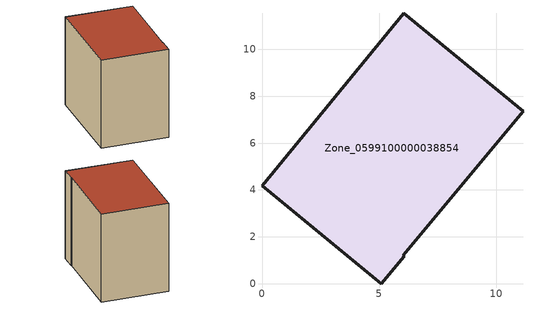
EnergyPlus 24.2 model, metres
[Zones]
Zone_0599100000038854
 floor ground (C_G): 0,4.19 6.05,11.54 11.13,7.36 6.03,1.22 6.06,1.18 5.08,0 z0
 wall outside (C_F): 6.06,1.18 6.03,1.22 11.13,7.36 6.05,11.54 0,4.19 5.08,0 6.06,1.18 z0:8.98
 roof outside (C_R): 0,4.19 5.08,0 6.06,1.18 6.03,1.22 11.13,7.36 6.05,11.54 z8.98
[BUILDING]
Pand.0599100000038854: North Axis=0; Terrain=City; Loads Convergence Tolerance Value=0.04; Temperature Convergence Tolerance Value=0.4; Solar Distribution=FullExterior; Maximum Number of Warmup Days=25; Minimum Number of Warmup Days=1
[Site:Location]
Rotterdam.The.Hague.AP_ZH_NLD Design_Conditions: Latitude=51.96; Longitude=4.45; Time Zone=1; Elevation=-4.5
[SITE:GROUNDTEMPERATURE:BUILDINGSURFACE]
18, 18, 18, 18, 18, 18, 18, 18, 18, 18, 18, 18
[MATERIAL] Thermal Absorptance=0.9; Solar Absorptance=0.7; Visible Absorptance=0.7
Name | Roughness | Thickness | Conductivity | Density | Specific Heat
G.TI.1946-1964 | MediumSmooth | 0.15 | 1 | 540 | 1210
F.TI.1946-1964 | Rough | 0.3 | 0.857143 | 1920 | 840
R.TI.1946-1964 | MediumRough | 0.2 | 0.277778 | 1500 | 1000
[CONSTRUCTION]
C_G: G.TI.1946-1964
C_F: F.TI.1946-1964
C_R: R.TI.1946-1964
[ZONE]
Zone_0599100000038854: Type=1; Multiplier=1; Ceiling Height=Autocalculate; Volume=Autocalculate; Floor Area=autocalculate; Part of Total Floor Area=Yes
[ZONEINFILTRATION:DESIGNFLOWRATE]
Infil_Zone_0599100000038854: Zone or ZoneList or Space or SpaceList=Zone_0599100000038854; Schedule=AlwaysOn; Design Flow Rate Calculation Method=Flow/Area; Flow Rate per Floor Area=0.003; Constant Term Coefficient=1; Temperature Term Coefficient=0; Velocity Term Coefficient=0; Velocity Squared Term Coefficient=0
[HVACTEMPLATE:ZONE:IDEALLOADSAIRSYSTEM]
Zone_0599100000038854: Maximum Heating Supply Air Temperature=50; Minimum Cooling Supply Air Temperature=13; Maximum Heating Supply Air Humidity Ratio=0.0156; Minimum Cooling Supply Air Humidity Ratio=0.0077; Heating Limit=NoLimit; Cooling Limit=NoLimit; Dehumidification Control Type=ConstantSensibleHeatRatio; Cooling Sensible Heat Ratio=0.7; Dehumidification Setpoint=60; Humidification Control Type=None; Humidification Setpoint=30; Outdoor Air Method=None; Outdoor Air Flow Rate per Person=0.00944; Outdoor Air Flow Rate per Zone Floor Area=0; Outdoor Air Flow Rate per Zone=0; Demand Controlled Ventilation Type=None; Outdoor Air Economizer Type=NoEconomizer; Heat Recovery Type=None; Sensible Heat Recovery Effectiveness=0.7; Latent Heat Recovery Effectiveness=0.65
[ZONECONTROL:THERMOSTAT]
ThermostatControl_Zone_0599100000038854: Zone or ZoneList=Zone_0599100000038854; Control Type Schedule=DualSetpointControlType; Control 1=Thermostat_Zone_0599100000038854; Temperature Difference Between Cutout And Setpoint=0
[THERMOSTATSETPOINT:DUALSETPOINT]
Thermostat_Zone_0599100000038854: Heating Setpoint Temperature Schedule=HeatingSetpoint_Zone_0599100000038854; Cooling Setpoint Temperature Schedule=CoolingSetpoint_Zone_0599100000038854
[SCHEDULE:COMPACT]
HeatingSetpoint_Zone_0599100000038854: Through: 12/31, For: AllDays, Until: 24:00, 21
CoolingSetpoint_Zone_0599100000038854: Through: 12/31, For: AllDays, Until: 24:00, 24
DualSetpointControlType: Through: 12/31, For: AllDays, Until: 24:00, 4
AlwaysOn: Through: 12/31, For: AllDays, Until: 24:00, 1
